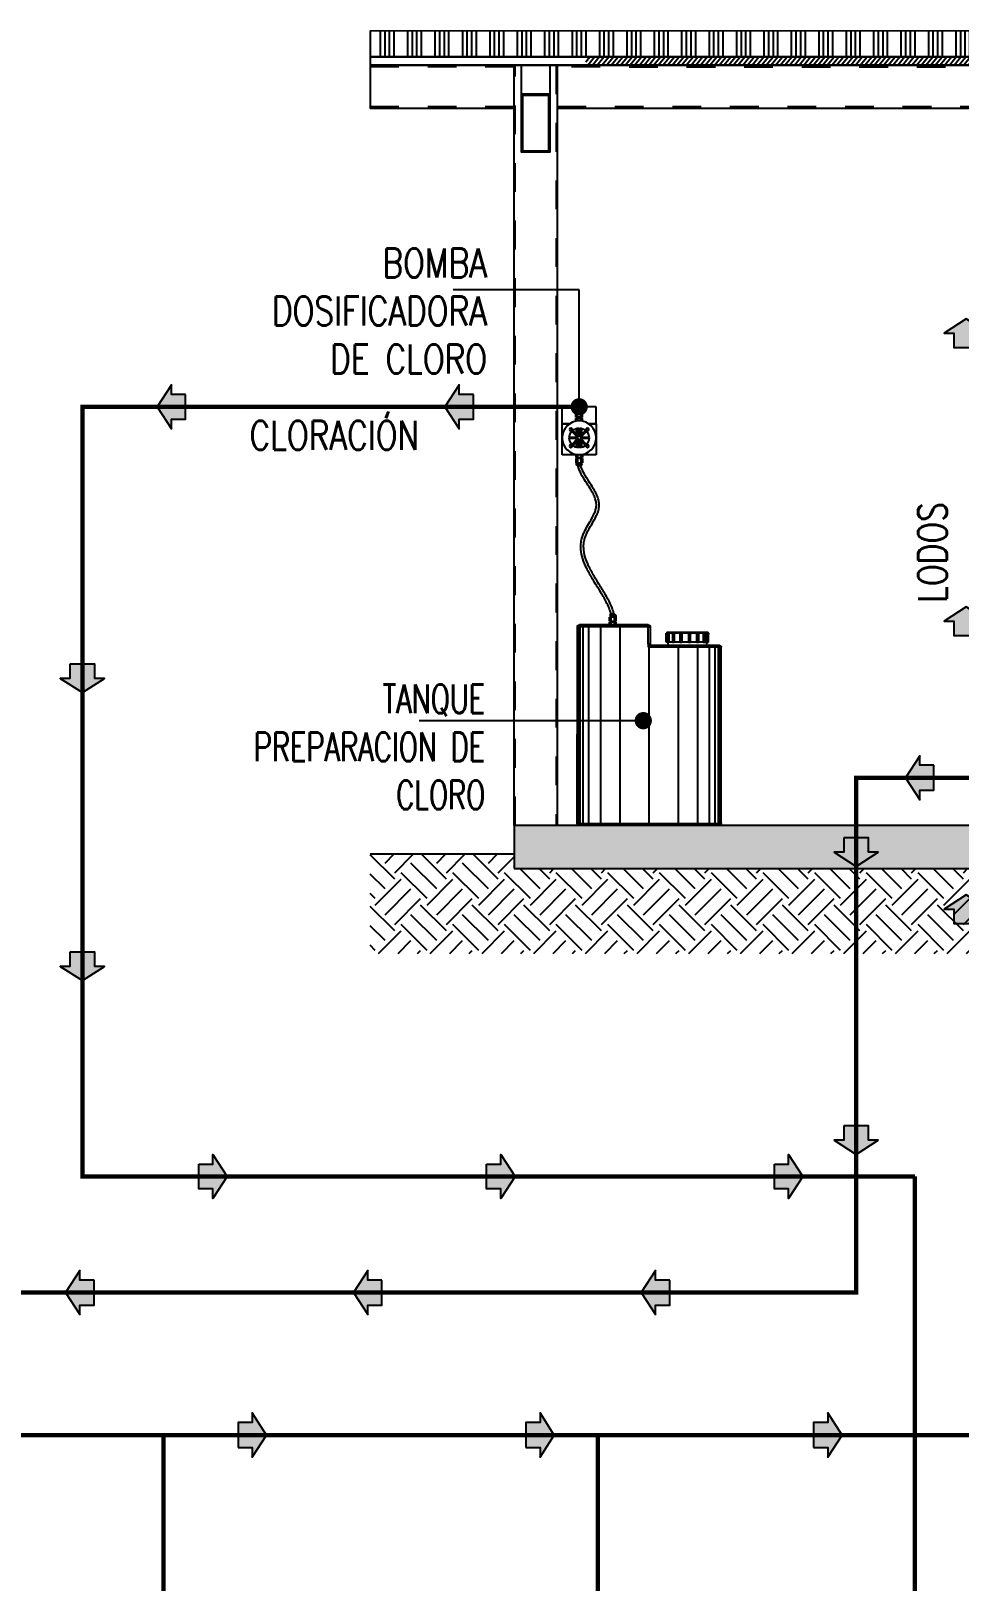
# Model space of a CAD drawing. Header units: millimetres. Extents: x 6561.5 to 6624.8, y 613.4 to 641.4.
# Drawn here: x 6614.07 to 6617.29, y 622.46 to 627.85 of the extents above; entities that cross this region are included whole.
import ezdxf

# ---------------------------------------------------------------- set-up
doc = ezdxf.new("R2010")
doc.units = ezdxf.units.MM
doc.linetypes.add('HIDDEN', pattern=[0.375, 0.25, -0.125])
for name, color, linetype in [('01-Dimensiones', 6, 'Continuous'), ('01-HATCH', 8, 'Continuous'), ('01-VIGAS', 3, 'Continuous'), ('02-Columnas', 1, 'Continuous'), ('HATCH', 7, 'Continuous'), ('HATCH AMBIENTE', 70, 'Continuous'), ('INSTALACION HIDROSANITARIA', 2, 'Continuous')]:
    doc.layers.add(name, color=color, linetype=linetype)
doc.layers.add('01-Textos', color=4, linetype='Continuous', lineweight=25)
doc.styles.add('Tex40', font='romans.shx', dxfattribs={"width": 0.8, "height": 0.08})
doc.styles.add('tex50', font='romans.shx', dxfattribs={"width": 0.8, "height": 0.1})
doc.dimstyles.new('1_40', dxfattribs={"dimtxt": 0.08, "dimasz": 0.06, "dimexe": 0.06, "dimexo": 0, "dimgap": 0.025, "dimtad": 1, "dimzin": 1, "dimdsep": 46, "dimtxsty": 'Tex40', "dimblk": 'ARCHTICK', "dimcen": 0, "dimdle": 0.04, "dimclrd": 6, "dimclre": 6, "dimclrt": 4, "dimadec": 0, "dimazin": 0, "dimtfac": 1, "dimtix": 1, "dimtmove": 1, "dimatfit": 3, "dimfxl": 1, "dimtfill": 1, "dimtolj": 1, "dimtzin": 0, "dimlwd": -1, "dimlwe": -1, "dimarcsym": 0})

# ---------------------------------------------------------------- blocks, each defined once
blk = doc.blocks.new('A$C8fb1dbbb')
at = {"ltscale": 0.2, "extrusion": (0, 1, 0)}
for p, q in [((0.4348, 1.4535), (0.5524, 1.4535)), ((0.4348, 1.3947), (0.4348, 1.4535)), ((0.4348, 1.4535), (0.5524, 1.4535)), ((0.5524, 1.3947), (0.5524, 1.4535)), ((0.4823, 1.4172), (0.4823, 1.4319)), ((0.4851, 1.4319), (0.4823, 1.4319)), ((0.4823, 1.4172), (0.4879, 1.4172)), ((0.4823, 1.4045), (0.4823, 1.4143)), ((0.4879, 1.4143), (0.4823, 1.4143)), ((0.4823, 1.4045), (0.4879, 1.4045)), ((0.4838, 1.4368), (0.5034, 1.4368)), ((0.4838, 1.4319), (0.4838, 1.4368)), ((0.4879, 1.4319), (0.4851, 1.4319)), ((0.4877, 1.4143), (0.4877, 1.4172)), ((0.4879, 1.4172), (0.4879, 1.4319)), ((0.4936, 1.4319), (0.4879, 1.4319)), ((0.4879, 1.4172), (0.4992, 1.4172)), ((0.4879, 1.4045), (0.4879, 1.4143)), ((0.4992, 1.4143), (0.4879, 1.4143)), ((0.4879, 1.4045), (0.4992, 1.4045)), ((0.4985, 1.4417), (0.4887, 1.4417)), ((0.4992, 1.4319), (0.4936, 1.4319)), ((0.4992, 1.4172), (0.4992, 1.4319)), ((0.5021, 1.4319), (0.4992, 1.4319)), ((0.4992, 1.4172), (0.5049, 1.4172)), ((0.4992, 1.4045), (0.4992, 1.4143)), ((0.5049, 1.4143), (0.4992, 1.4143)), ((0.4992, 1.4045), (0.5049, 1.4045)), ((0.4995, 1.4143), (0.4995, 1.4172)), ((0.5049, 1.4319), (0.5021, 1.4319)), ((0.5034, 1.4319), (0.5034, 1.4368)), ((0.5049, 1.4172), (0.5049, 1.4319)), ((0.5049, 1.4045), (0.5049, 1.4143)), ((0.4611, 1.3947), (0.4348, 1.3947)), ((0.4348, 1.3947), (0.4348, 1.2868)), ((0.4348, 1.3947), (0.4611, 1.3947)), ((0.4593, 1.3471), (0.49, 1.3471)), ((0.4877, 1.3481), (0.4594, 1.3481)), ((0.4677, 1.3681), (0.4877, 1.3481)), ((0.49, 1.3471), (0.4683, 1.3688)), ((0.4704, 1.3709), (0.4921, 1.3492)), ((0.4911, 1.3516), (0.4711, 1.3716)), ((0.4838, 1.3589), (0.4838, 1.3785)), ((0.4843, 1.3584), (0.4915, 1.3584)), ((0.4857, 1.357), (0.4857, 1.3584)), ((0.4857, 1.3481), (0.4857, 1.35)), ((0.49, 1.3471), (0.4877, 1.3481)), ((0.4911, 1.3584), (0.4911, 1.3516)), ((0.4911, 1.3516), (0.4921, 1.3492)), ((0.4915, 1.3799), (0.4915, 1.3584)), ((0.4921, 1.3492), (0.4921, 1.3799)), ((0.4951, 1.3799), (0.4951, 1.3492)), ((0.4951, 1.3492), (0.5168, 1.3709)), ((0.496, 1.3516), (0.4951, 1.3492)), ((0.4957, 1.3584), (0.4957, 1.3799)), ((0.4957, 1.3584), (0.5029, 1.3584)), ((0.5161, 1.3716), (0.496, 1.3516)), ((0.496, 1.3516), (0.496, 1.3584)), ((0.5189, 1.3688), (0.4971, 1.3471)), ((0.4971, 1.3471), (0.4995, 1.3481)), ((0.4971, 1.3471), (0.5279, 1.3471)), ((0.4995, 1.3481), (0.5195, 1.3681)), ((0.5278, 1.3481), (0.4995, 1.3481)), ((0.5014, 1.357), (0.5014, 1.3584)), ((0.5014, 1.3481), (0.5014, 1.35)), ((0.5034, 1.3589), (0.5034, 1.3785)), ((0.5524, 1.3947), (0.5261, 1.3947)), ((0.5261, 1.3947), (0.5524, 1.3947)), ((0.5524, 1.2868), (0.5524, 1.3947)), ((0.49, 1.3442), (0.4593, 1.3442)), ((0.4594, 1.3432), (0.4877, 1.3432)), ((0.4877, 1.3432), (0.4677, 1.3232)), ((0.4683, 1.3224), (0.49, 1.3442)), ((0.4921, 1.3421), (0.4704, 1.3204)), ((0.4711, 1.3197), (0.4911, 1.3397)), ((0.4838, 1.3128), (0.4838, 1.3324)), ((0.4843, 1.3329), (0.4915, 1.3329)), ((0.4857, 1.3413), (0.4857, 1.3432)), ((0.4857, 1.3329), (0.4857, 1.3343)), ((0.49, 1.3442), (0.4877, 1.3432)), ((0.4911, 1.3397), (0.4921, 1.3421)), ((0.4911, 1.3397), (0.4911, 1.3329)), ((0.4915, 1.3329), (0.4915, 1.3114)), ((0.4921, 1.3114), (0.4921, 1.3421)), ((0.4951, 1.3421), (0.4951, 1.3114)), ((0.496, 1.3397), (0.4951, 1.3421)), ((0.5168, 1.3204), (0.4951, 1.3421)), ((0.4957, 1.3114), (0.4957, 1.3329)), ((0.4957, 1.3329), (0.5029, 1.3329)), ((0.496, 1.3329), (0.496, 1.3397)), ((0.496, 1.3397), (0.5161, 1.3197)), ((0.5279, 1.3442), (0.4971, 1.3442)), ((0.4971, 1.3442), (0.5189, 1.3224)), ((0.4971, 1.3442), (0.4995, 1.3432)), ((0.4995, 1.3432), (0.5278, 1.3432)), ((0.5195, 1.3232), (0.4995, 1.3432)), ((0.5014, 1.3413), (0.5014, 1.3432)), ((0.5014, 1.3329), (0.5014, 1.3343)), ((0.5034, 1.3128), (0.5034, 1.3324)), ((0.4348, 1.2868), (0.4823, 1.2868)), ((0.4823, 1.2868), (0.4823, 1.277)), ((0.4823, 1.2868), (0.4879, 1.2868)), ((0.4879, 1.277), (0.4823, 1.277)), ((0.4823, 1.2741), (0.4823, 1.2594)), ((0.4823, 1.2741), (0.4879, 1.2741)), ((0.4851, 1.2594), (0.4823, 1.2594)), ((0.4838, 1.2545), (0.4838, 1.2594)), ((0.4838, 1.2545), (0.5034, 1.2545)), ((0.4879, 1.2594), (0.4851, 1.2594)), ((0.4877, 1.2741), (0.4877, 1.277)), ((0.4879, 1.2868), (0.4879, 1.277)), ((0.4879, 1.2868), (0.4992, 1.2868)), ((0.4992, 1.277), (0.4879, 1.277)), ((0.4879, 1.2741), (0.4879, 1.2594)), ((0.4879, 1.2741), (0.4992, 1.2741)), ((0.4936, 1.2594), (0.4879, 1.2594)), ((0.4985, 1.2496), (0.4887, 1.2496)), ((0.4992, 1.2594), (0.4936, 1.2594)), ((0.4992, 1.2868), (0.4992, 1.277)), ((0.4992, 1.2868), (0.5049, 1.2868)), ((0.5049, 1.277), (0.4992, 1.277)), ((0.4992, 1.2741), (0.4992, 1.2594)), ((0.4992, 1.2741), (0.5049, 1.2741)), ((0.5021, 1.2594), (0.4992, 1.2594)), ((0.4995, 1.2741), (0.4995, 1.277)), ((0.5049, 1.2594), (0.5021, 1.2594)), ((0.5034, 1.2545), (0.5034, 1.2594)), ((0.5049, 1.2868), (0.5049, 1.277)), ((0.5049, 1.2868), (0.5524, 1.2868)), ((0.5049, 1.2741), (0.5049, 1.2594))]:
    blk.add_line(p, q, dxfattribs=at)
at = {"ltscale": 0.2}
for centre, radius in [((0.4936, 1.3456), 0.0588), ((0.4645, 1.3748), 0.0049), ((0.5227, 1.3748), 0.0049), ((0.4645, 1.3165), 0.0049), ((0.5227, 1.3165), 0.0049)]:
    blk.add_circle(centre, radius, dxfattribs=at)
for centre, radius, start, end in [((0.4887, 1.4368), 0.0049, 90, 180), ((0.4985, 1.4368), 0.0049, 0, 90), ((0.4936, 1.3456), 0.0343, 137.4563, 177.5437), ((0.4936, 1.3456), 0.0343, 92.4563, 132.5437), ((0.4936, 1.3456), 0.0343, 47.4563, 87.5437), ((0.4936, 1.3456), 0.0343, 2.4563, 42.5437), ((0.4936, 1.3456), 0.0343, 182.4563, 222.5437), ((0.4936, 1.3456), 0.0343, 227.4563, 267.5437), ((0.4936, 1.3456), 0.0343, 272.4563, 312.5437), ((0.4936, 1.3456), 0.0343, 317.4563, 357.5437), ((0.4887, 1.2545), 0.0049, 180, 270), ((0.4985, 1.2545), 0.0049, 270, 0)]:
    blk.add_arc(centre, radius, start, end, dxfattribs=at)
blk.add_wipeout([(0, 0.007), (0.0004, 0.0048), (0.0004, 0.0048), (0.0021, 0.0021), (0.0048, 0.0004), (0.007, 0), (0.493, 0), (0.4979, 0.0021), (0.4979, 0.0021), (0.4997, 0.0049), (0.4997, 0.007), (0.4999, 0.689), (0.4996, 0.6909), (0.4991, 0.6922), (0.4978, 0.694), (0.4964, 0.6951), (0.4939, 0.696), (0.4929, 0.696), (0.3879, 0.6961), (0.3879, 0.7235), (0.3653, 0.7235), (0.3653, 0.6961), (0.2534, 0.6961), (0.2515, 0.6958), (0.2502, 0.6953), (0.2489, 0.6944), (0.2485, 0.694), (0.2477, 0.6931), (0.2471, 0.6921), (0.2466, 0.6909), (0.2464, 0.6898), (0.2464, 0.689), (0.2464, 0.6257), (0.1844, 0.6257), (0.1844, 0.6362), (0.1915, 0.6362), (0.1915, 0.6679), (0.188, 0.6679), (0.1878, 0.6691), (0.1873, 0.67), (0.1869, 0.6704), (0.1857, 0.6712), (0.1844, 0.6714), (0.0506, 0.6714), (0.0494, 0.6712), (0.0489, 0.671), (0.0481, 0.6704), (0.0477, 0.6698), (0.0474, 0.6692), (0.0471, 0.6679), (0.0452, 0.6679), (0.0449, 0.6676), (0.0446, 0.6667), (0.0445, 0.6656), (0.0445, 0.6644), (0.0445, 0.6362), (0.0506, 0.6362), (0.0506, 0.6257), (0.0071, 0.6257), (0.0062, 0.6256), (0.0049, 0.6253), (0.0036, 0.6248), (0.0027, 0.6242), (0.0021, 0.6236), (0.0013, 0.6227), (0.0007, 0.6215), (0.0003, 0.6204), (0.0001, 0.6197), (0, 0.6187), (0, 0.6186)])
at = {"ltscale": 0.2, "extrusion": (0, 1, 0)}
for p, q in [((0.3653, 0.7088), (0.3653, 0.7235)), ((0.3653, 0.7235), (0.3681, 0.7235)), ((0.3709, 0.7088), (0.3653, 0.7088)), ((0.3653, 0.7059), (0.3709, 0.7059)), ((0.3653, 0.6961), (0.3653, 0.7059)), ((0.3864, 0.7284), (0.3668, 0.7284)), ((0.3668, 0.7284), (0.3668, 0.7235)), ((0.3681, 0.7235), (0.3709, 0.7235)), ((0.3707, 0.7088), (0.3707, 0.7059)), ((0.3709, 0.7088), (0.3709, 0.7235)), ((0.3709, 0.7235), (0.3766, 0.7235)), ((0.3823, 0.7088), (0.3709, 0.7088)), ((0.3709, 0.7059), (0.3823, 0.7059)), ((0.3709, 0.6961), (0.3709, 0.7059)), ((0.3717, 0.7333), (0.3815, 0.7333)), ((0.3766, 0.7235), (0.3823, 0.7235)), ((0.3823, 0.7088), (0.3823, 0.7235)), ((0.3823, 0.7235), (0.3851, 0.7235)), ((0.3879, 0.7088), (0.3823, 0.7088)), ((0.3823, 0.7059), (0.3879, 0.7059)), ((0.3823, 0.6961), (0.3823, 0.7059)), ((0.3825, 0.7088), (0.3825, 0.7059)), ((0.3851, 0.7235), (0.3879, 0.7235)), ((0.3864, 0.7284), (0.3864, 0.7235)), ((0.3879, 0.7088), (0.3879, 0.7235)), ((0.3879, 0.6961), (0.3879, 0.7059)), ((0.0445, 0.6362), (0.0445, 0.6644)), ((0.0487, 0.6679), (0.0452, 0.6679)), ((0.0459, 0.6644), (0.0459, 0.6362)), ((0.0495, 0.6644), (0.0459, 0.6644)), ((0.0487, 0.6679), (0.0577, 0.6679)), ((0.0495, 0.6644), (0.0495, 0.6362)), ((0.1844, 0.6714), (0.0506, 0.6714)), ((0.0556, 0.6362), (0.0556, 0.6644)), ((0.0606, 0.6679), (0.0577, 0.6679)), ((0.0598, 0.6644), (0.0598, 0.6362)), ((0.0627, 0.6644), (0.0598, 0.6644)), ((0.0606, 0.6679), (0.0806, 0.6679)), ((0.0627, 0.6644), (0.0627, 0.6362)), ((0.0775, 0.6362), (0.0775, 0.6644)), ((0.0823, 0.6679), (0.0806, 0.6679)), ((0.0823, 0.6679), (0.1098, 0.6679)), ((0.0836, 0.6644), (0.0836, 0.6362)), ((0.0854, 0.6644), (0.0836, 0.6644)), ((0.0854, 0.6644), (0.0854, 0.6362)), ((0.1063, 0.6362), (0.1063, 0.6644)), ((0.1102, 0.6679), (0.1098, 0.6679)), ((0.1102, 0.6679), (0.1393, 0.6679)), ((0.1133, 0.6644), (0.1133, 0.6362)), ((0.1137, 0.6644), (0.1133, 0.6644)), ((0.1137, 0.6644), (0.1137, 0.6362)), ((0.1359, 0.6644), (0.137, 0.6644)), ((0.1359, 0.6362), (0.1359, 0.6644)), ((0.137, 0.6362), (0.137, 0.6644)), ((0.1393, 0.6679), (0.1404, 0.6679)), ((0.1404, 0.6679), (0.1647, 0.6679)), ((0.1437, 0.6644), (0.1437, 0.6362)), ((0.162, 0.6644), (0.1644, 0.6644)), ((0.162, 0.6362), (0.162, 0.6644)), ((0.1644, 0.6362), (0.1644, 0.6644)), ((0.1647, 0.6679), (0.167, 0.6679)), ((0.167, 0.6679), (0.1819, 0.6679)), ((0.1696, 0.6644), (0.1696, 0.6362)), ((0.1804, 0.6644), (0.1837, 0.6644)), ((0.1804, 0.6362), (0.1804, 0.6644)), ((0.1819, 0.6679), (0.1851, 0.6679)), ((0.1837, 0.6362), (0.1837, 0.6644)), ((0.1851, 0.6679), (0.188, 0.6679)), ((0.1865, 0.6644), (0.1865, 0.6362)), ((0.1879, 0.6644), (0.1915, 0.6644)), ((0.1879, 0.6644), (0.1879, 0.6362)), ((0.188, 0.6679), (0.1915, 0.6679)), ((0.1915, 0.6644), (0.1915, 0.6679)), ((0.1915, 0.6362), (0.1915, 0.6644)), ((0.2464, 0.689), (0.4929, 0.689)), ((0.2534, 0.689), (0.2464, 0.689)), ((0.2464, 0.689), (0.2464, 0.6292)), ((0.2534, 0.6961), (0.4929, 0.6961)), ((0.2534, 0.689), (0.2534, 0.6961)), ((0.2534, 0.6292), (0.2534, 0.689)), ((0.4929, 0.6961), (0.4929, 0.689)), ((0.4999, 0.689), (0.4929, 0.689)), ((0.4999, 0.6292), (0.4999, 0.689)), ((0, 0.007), (0, 0.6192)), ((0, 0.6186), (0.2535, 0.6186)), ((0.2535, 0.6257), (0.0071, 0.6257)), ((0.0459, 0.6362), (0.0445, 0.6362)), ((0.0495, 0.6362), (0.0459, 0.6362)), ((0.0495, 0.6362), (0.0556, 0.6362)), ((0.0506, 0.6257), (0.0506, 0.6362)), ((0.0598, 0.6362), (0.0556, 0.6362)), ((0.0627, 0.6362), (0.0598, 0.6362)), ((0.0627, 0.6362), (0.0775, 0.6362)), ((0.0836, 0.6362), (0.0775, 0.6362)), ((0.0854, 0.6362), (0.0836, 0.6362)), ((0.0854, 0.6362), (0.1063, 0.6362)), ((0.1133, 0.6362), (0.1063, 0.6362)), ((0.1137, 0.6362), (0.1133, 0.6362)), ((0.1137, 0.6362), (0.1359, 0.6362)), ((0.1359, 0.6362), (0.137, 0.6362)), ((0.1437, 0.6362), (0.137, 0.6362)), ((0.1437, 0.6362), (0.162, 0.6362)), ((0.162, 0.6362), (0.1644, 0.6362)), ((0.1696, 0.6362), (0.1644, 0.6362)), ((0.1696, 0.6362), (0.1804, 0.6362)), ((0.1804, 0.6362), (0.1837, 0.6362)), ((0.1865, 0.6362), (0.1837, 0.6362)), ((0.1844, 0.6257), (0.1844, 0.6362)), ((0.1865, 0.6362), (0.1879, 0.6362)), ((0.1879, 0.6362), (0.1915, 0.6362)), ((0.2464, 0.6292), (0.2534, 0.6292)), ((0.5, 0.007), (0.4999, 0.6292)), ((0.5, 0.007), (0, 0.007)), ((0.007, 0), (0.493, 0))]:
    blk.add_line(p, q, dxfattribs=at)
at = {"color": 8, "ltscale": 0.2, "extrusion": (0, 1, 0)}
for p, q in [((0.3511, 0.007), (0.3511, 0.689)), ((0.4188, 0.007), (0.4188, 0.689)), ((0.4596, 0.007), (0.4596, 0.689)), ((0.4793, 0.007), (0.4793, 0.689)), ((0.4901, 0.007), (0.4901, 0.689)), ((0.4969, 0.007), (0.4969, 0.689)), ((0.003, 0.007), (0.003, 0.6186)), ((0.0099, 0.007), (0.0099, 0.6186)), ((0.0207, 0.007), (0.0207, 0.6186)), ((0.0404, 0.007), (0.0404, 0.6186)), ((0.0812, 0.007), (0.0812, 0.6186)), ((0.1489, 0.007), (0.1489, 0.6186)), ((0.25, 0.0071), (0.25, 0.6186))]:
    blk.add_line(p, q, dxfattribs=at)
at = {"ltscale": 0.2}
for centre, radius, start, end in [((0.3717, 0.7284), 0.0049, 90, 180), ((0.3815, 0.7284), 0.0049, 0, 90), ((0.0506, 0.6679), 0.00352, 90, 180), ((0.1844, 0.6679), 0.00352, 0, 90), ((0.2534, 0.689), 0.00704, 90, 180), ((0.4929, 0.689), 0.00704, 0, 90), ((0.007, 0.007), 0.00704, 180, 270), ((0.493, 0.007), 0.00704, 270, 0)]:
    blk.add_arc(centre, radius, start, end, dxfattribs=at)
for centre, major_axis, ratio, start_param, end_param in [((0.0452, 0.6644), (0, 0.00352), 0.207912, 4.712389, 7.853982), ((0.0577, 0.6644), (0, 0.00352), 0.587785, 4.712389, 7.853982), ((0.0806, 0.6644), (0, 0.00352), 0.866025, 4.712389, 7.853982), ((0.1098, 0.6644), (0, 0.00352), 0.994522, 4.712389, 7.853982), ((0.1404, 0.6644), (0, 0.00352), 0.951057, 4.712389, 7.853982), ((0.167, 0.6644), (0, 0.00352), 0.743145, 4.712389, 7.853982), ((0.1851, 0.6644), (0, 0.00352), 0.406737, 4.712389, 7.853982), ((0.0071, 0.6186), (0, 0.00704), 0.999895, 0, 1.570796)]:
    blk.add_ellipse(centre, major_axis=major_axis, ratio=ratio, start_param=start_param, end_param=end_param, dxfattribs=at)
at = {"ltscale": 0.2, "extrusion": (0, 0, -1)}
blk.add_ellipse((0.2465, 0.6186), major_axis=(0, 0.00704), ratio=0.999895, start_param=0, end_param=1.570796, dxfattribs=at)
at = {"ltscale": 0.2}
for points, knots in [([(0.3713, 0.7301), (0.3715, 0.7311), (0.3718, 0.732), (0.372, 0.733), (0.372, 0.733), (0.372, 0.733), (0.372, 0.733), (0.3721, 0.7333), (0.3722, 0.7337), (0.3728, 0.7359), (0.3733, 0.7377), (0.375, 0.7432), (0.3762, 0.7467), (0.38, 0.7573), (0.3829, 0.7642), (0.3924, 0.7842), (0.3997, 0.797), (0.4152, 0.8223), (0.4234, 0.8349), (0.4345, 0.8527), (0.4375, 0.8577), (0.4434, 0.8677), (0.4462, 0.8726), (0.4517, 0.8826), (0.4544, 0.8877), (0.462, 0.903), (0.4665, 0.9135), (0.4735, 0.9344), (0.4761, 0.945), (0.4783, 0.9632), (0.4784, 0.971), (0.4774, 0.982), (0.4769, 0.9852), (0.4759, 0.9903), (0.4754, 0.9922), (0.4744, 0.9961), (0.4738, 0.998), (0.4718, 1.0037), (0.4703, 1.0076), (0.4653, 1.0187), (0.4614, 1.026), (0.453, 1.0406), (0.4486, 1.0478), (0.4403, 1.0624), (0.4363, 1.0697), (0.4305, 1.0824), (0.4284, 1.0878), (0.4259, 1.0966), (0.4252, 1.0999), (0.4245, 1.105), (0.4243, 1.1068), (0.424, 1.1109), (0.424, 1.1131), (0.4242, 1.1176), (0.4244, 1.1198), (0.4255, 1.1275), (0.4269, 1.133), (0.4307, 1.1438), (0.4331, 1.1491), (0.4384, 1.1598), (0.4414, 1.1651), (0.4494, 1.1785), (0.4547, 1.1866), (0.4651, 1.2028), (0.4703, 1.211), (0.4794, 1.2274), (0.4834, 1.2356), (0.4871, 1.2459), (0.4878, 1.248), (0.4887, 1.2511), (0.489, 1.2522), (0.4893, 1.2532), (0.4893, 1.2533), (0.4893, 1.2533)], [34.856127, 34.856127, 34.856127, 34.856127, 37.819955, 37.819955, 37.819955, 37.81996, 37.81996, 37.81996, 38.964751, 38.964751, 44.683302, 44.683302, 56.120406, 56.120406, 78.994612, 78.994612, 124.17126, 124.17126, 169.347909, 169.347909, 186.719164, 186.719164, 203.410399, 203.410399, 220.101635, 220.101635, 253.484107, 253.484107, 286.866579, 286.866579, 312.116989, 312.116989, 322.695366, 322.695366, 329.113785, 329.113785, 335.532204, 335.532204, 348.369042, 348.369042, 372.727133, 372.727133, 397.085224, 397.085224, 421.443315, 421.443315, 439.306916, 439.306916, 449.935858, 449.935858, 455.785899, 455.785899, 462.906956, 462.906956, 470.028014, 470.028014, 487.853217, 487.853217, 505.678421, 505.678421, 523.503624, 523.503624, 550.929723, 550.929723, 578.355821, 578.355821, 605.781919, 605.781919, 612.657582, 612.657582, 616.17479, 616.17479, 616.184674, 616.184674, 616.184674, 616.184674]), ([(0.3823, 0.7335), (0.3824, 0.7336), (0.3824, 0.7337), (0.3829, 0.7356), (0.3835, 0.7374), (0.3852, 0.7429), (0.3865, 0.7465), (0.3905, 0.7571), (0.3936, 0.7641), (0.4034, 0.7839), (0.4108, 0.7965), (0.4266, 0.822), (0.4349, 0.8348), (0.4461, 0.853), (0.4491, 0.858), (0.4549, 0.8679), (0.4576, 0.8729), (0.463, 0.883), (0.4656, 0.8881), (0.473, 0.9038), (0.4774, 0.9144), (0.4841, 0.936), (0.4865, 0.947), (0.4882, 0.9664), (0.4881, 0.9748), (0.4866, 0.9863), (0.4861, 0.9895), (0.4848, 0.9949), (0.4842, 0.9972), (0.4828, 1.0018), (0.4821, 1.0041), (0.4796, 1.0109), (0.4776, 1.0153), (0.4718, 1.0274), (0.4676, 1.035), (0.4589, 1.0499), (0.4545, 1.0572), (0.4464, 1.0716), (0.4428, 1.0786), (0.438, 1.0902), (0.4365, 1.0948), (0.4349, 1.1015), (0.4345, 1.1036), (0.4341, 1.1072), (0.434, 1.1086), (0.4338, 1.1115), (0.4338, 1.1129), (0.434, 1.1172), (0.4343, 1.1201), (0.4357, 1.128), (0.4372, 1.133), (0.4411, 1.1432), (0.4436, 1.1484), (0.4491, 1.1588), (0.4522, 1.1641), (0.4604, 1.1775), (0.4658, 1.1857), (0.4764, 1.2023), (0.4816, 1.2108), (0.4907, 1.2281), (0.4947, 1.237), (0.4979, 1.2475), (0.4983, 1.2488), (0.4987, 1.2504), (0.4988, 1.2508), (0.4989, 1.2511)], [41.137289, 41.137289, 41.137289, 41.137289, 41.421681, 41.421681, 47.501259, 47.501259, 59.660417, 59.660417, 83.978733, 83.978733, 129.856259, 129.856259, 175.733785, 175.733785, 192.577758, 192.577758, 208.915847, 208.915847, 225.253936, 225.253936, 257.930114, 257.930114, 290.606292, 290.606292, 315.497799, 315.497799, 325.007395, 325.007395, 331.969253, 331.969253, 338.931111, 338.931111, 352.854827, 352.854827, 377.46992, 377.46992, 402.085014, 402.085014, 426.700107, 426.700107, 443.39711, 443.39711, 451.400582, 451.400582, 456.799183, 456.799183, 462.197785, 462.197785, 472.994988, 472.994988, 491.438637, 491.438637, 509.882287, 509.882287, 528.325936, 528.325936, 556.051338, 556.051338, 583.776741, 583.776741, 611.502143, 611.502143, 615.494135, 615.494135, 616.492178, 616.492178, 616.492178, 616.492178]), ([(0.0487, 0.6679), (0.0487, 0.6679), (0.0487, 0.6679), (0.0488, 0.6678), (0.0489, 0.6677), (0.049, 0.6676), (0.049, 0.6674), (0.0491, 0.6672), (0.0492, 0.667), (0.0493, 0.6667), (0.0493, 0.6665), (0.0494, 0.6662), (0.0494, 0.666), (0.0494, 0.6655), (0.0494, 0.6653), (0.0495, 0.6648), (0.0495, 0.6646), (0.0495, 0.6644)], [-7.535081, -7.535081, -7.535081, -7.535081, -6.593196, -6.593196, -5.651311, -5.651311, -4.709426, -4.709426, -3.767541, -3.767541, -2.825656, -2.825656, -1.883771, -1.883771, -0.941885, -0.941885, 0, 0, 0, 0]), ([(0.0606, 0.6679), (0.0607, 0.6679), (0.0608, 0.6679), (0.0611, 0.6678), (0.0612, 0.6677), (0.0615, 0.6676), (0.0616, 0.6674), (0.0619, 0.6672), (0.062, 0.667), (0.0622, 0.6667), (0.0622, 0.6665), (0.0624, 0.6662), (0.0625, 0.666), (0.0626, 0.6655), (0.0626, 0.6653), (0.0627, 0.6648), (0.0627, 0.6646), (0.0627, 0.6644)], [-7.535081, -7.535081, -7.535081, -7.535081, -6.593196, -6.593196, -5.651311, -5.651311, -4.709426, -4.709426, -3.767541, -3.767541, -2.825656, -2.825656, -1.883771, -1.883771, -0.941885, -0.941885, 0, 0, 0, 0]), ([(0.0823, 0.6679), (0.0825, 0.6679), (0.0827, 0.6679), (0.0831, 0.6678), (0.0833, 0.6677), (0.0837, 0.6676), (0.0839, 0.6674), (0.0842, 0.6672), (0.0844, 0.667), (0.0846, 0.6667), (0.0848, 0.6665), (0.085, 0.6662), (0.0851, 0.666), (0.0853, 0.6655), (0.0853, 0.6653), (0.0854, 0.6648), (0.0854, 0.6646), (0.0854, 0.6644)], [-7.535081, -7.535081, -7.535081, -7.535081, -6.593196, -6.593196, -5.651311, -5.651311, -4.709426, -4.709426, -3.767541, -3.767541, -2.825656, -2.825656, -1.883771, -1.883771, -0.941885, -0.941885, 0, 0, 0, 0]), ([(0.1102, 0.6679), (0.1104, 0.6679), (0.1106, 0.6679), (0.1111, 0.6678), (0.1113, 0.6677), (0.1117, 0.6676), (0.1119, 0.6674), (0.1123, 0.6672), (0.1125, 0.667), (0.1128, 0.6667), (0.113, 0.6665), (0.1132, 0.6662), (0.1133, 0.666), (0.1135, 0.6655), (0.1136, 0.6653), (0.1137, 0.6648), (0.1137, 0.6646), (0.1137, 0.6644)], [-7.535081, -7.535081, -7.535081, -7.535081, -6.593196, -6.593196, -5.651311, -5.651311, -4.709426, -4.709426, -3.767541, -3.767541, -2.825656, -2.825656, -1.883771, -1.883771, -0.941885, -0.941885, 0, 0, 0, 0]), ([(0.1359, 0.6644), (0.1359, 0.6646), (0.1359, 0.6648), (0.136, 0.6653), (0.1361, 0.6655), (0.1363, 0.666), (0.1364, 0.6662), (0.1366, 0.6665), (0.1368, 0.6667), (0.1371, 0.667), (0.1372, 0.6672), (0.1376, 0.6674), (0.1378, 0.6676), (0.1382, 0.6677), (0.1384, 0.6678), (0.1389, 0.6679), (0.1391, 0.6679), (0.1393, 0.6679)], [-15.070163, -15.070163, -15.070163, -15.070163, -14.128278, -14.128278, -13.186392, -13.186392, -12.244507, -12.244507, -11.302622, -11.302622, -10.360737, -10.360737, -9.418852, -9.418852, -8.476967, -8.476967, -7.535081, -7.535081, -7.535081, -7.535081]), ([(0.162, 0.6644), (0.162, 0.6646), (0.162, 0.6648), (0.1621, 0.6653), (0.1621, 0.6655), (0.1623, 0.666), (0.1623, 0.6662), (0.1625, 0.6665), (0.1627, 0.6667), (0.1629, 0.667), (0.163, 0.6672), (0.1633, 0.6674), (0.1635, 0.6676), (0.1638, 0.6677), (0.164, 0.6678), (0.1643, 0.6679), (0.1645, 0.6679), (0.1647, 0.6679)], [-15.070163, -15.070163, -15.070163, -15.070163, -14.128278, -14.128278, -13.186392, -13.186392, -12.244507, -12.244507, -11.302622, -11.302622, -10.360737, -10.360737, -9.418852, -9.418852, -8.476967, -8.476967, -7.535081, -7.535081, -7.535081, -7.535081]), ([(0.1804, 0.6644), (0.1804, 0.6646), (0.1804, 0.6648), (0.1804, 0.6653), (0.1804, 0.6655), (0.1805, 0.666), (0.1806, 0.6662), (0.1807, 0.6665), (0.1807, 0.6667), (0.1809, 0.667), (0.181, 0.6672), (0.1811, 0.6674), (0.1812, 0.6676), (0.1814, 0.6677), (0.1815, 0.6678), (0.1817, 0.6679), (0.1818, 0.6679), (0.1819, 0.6679)], [-15.070163, -15.070163, -15.070163, -15.070163, -14.128278, -14.128278, -13.186392, -13.186392, -12.244507, -12.244507, -11.302622, -11.302622, -10.360737, -10.360737, -9.418852, -9.418852, -8.476967, -8.476967, -7.535081, -7.535081, -7.535081, -7.535081]), ([(0.188, 0.6679), (0.188, 0.6679), (0.188, 0.6679), (0.188, 0.6678), (0.1879, 0.6677), (0.1879, 0.6676), (0.1879, 0.6674), (0.1879, 0.6672), (0.1879, 0.667), (0.1879, 0.6667), (0.1879, 0.6665), (0.1879, 0.6662), (0.1879, 0.666), (0.1879, 0.6655), (0.1879, 0.6653), (0.1879, 0.6648), (0.1879, 0.6646), (0.1879, 0.6644)], [7.535081, 7.535081, 7.535081, 7.535081, 8.476967, 8.476967, 9.418852, 9.418852, 10.360737, 10.360737, 11.302622, 11.302622, 12.244507, 12.244507, 13.186392, 13.186392, 14.128278, 14.128278, 15.070163, 15.070163, 15.070163, 15.070163]), ([(0, 0.6192), (0, 0.619), (0, 0.6189), (0, 0.6187), (0, 0.6186), (0, 0.6186)], [18.379637, 18.379637, 18.379637, 18.379637, 20.511873, 20.511873, 23.442141, 23.442141, 23.442141, 23.442141]), ([(0.2464, 0.6292), (0.2464, 0.6291), (0.2464, 0.629), (0.2464, 0.6283), (0.2464, 0.6277), (0.2465, 0.6267), (0.2465, 0.6264), (0.2465, 0.6259), (0.2465, 0.6258), (0.2465, 0.6257), (0.2465, 0.6257), (0.2465, 0.6257)], [0, 0, 0, 0, 1.276706, 1.276706, 9.168452, 9.168452, 15.823445, 15.823445, 20.511873, 20.511873, 23.442141, 23.442141, 23.442141, 23.442141]), ([(0.2534, 0.6292), (0.2534, 0.6283), (0.2534, 0.6275), (0.2535, 0.6258), (0.2535, 0.625), (0.2535, 0.6235), (0.2535, 0.6228), (0.2535, 0.6215), (0.2535, 0.621), (0.2535, 0.62), (0.2535, 0.6196), (0.2535, 0.6192)], [0, 0, 0, 0, 3.675927, 3.675927, 7.351855, 7.351855, 11.027782, 11.027782, 14.703709, 14.703709, 18.379637, 18.379637, 18.379637, 18.379637]), ([(0.2535, 0.6192), (0.2535, 0.619), (0.2535, 0.6189), (0.2535, 0.6187), (0.2535, 0.6186), (0.2535, 0.6186)], [18.379637, 18.379637, 18.379637, 18.379637, 20.511873, 20.511873, 23.442141, 23.442141, 23.442141, 23.442141])]:
    blk.add_open_spline(points, degree=3, knots=knots, dxfattribs=at)
blk = doc.blocks.new('_ArchTick')
at = {"color": 0, "linetype": 'ByBlock', "const_width": 0.15}
blk.add_lwpolyline([(-0.5, -0.5), (0.5, 0.5)], dxfattribs=at)
blk = doc.blocks.new('DIRECCION DEL PROCESO')
at = {"layer": 'HATCH', "lineweight": 0}
blk.add_hatch(color=132, dxfattribs=at).paths.add_polyline_path([(0.163, 0.142), (0.163, 0.252), (0, 0), (0.163, -0.252), (0.163, -0.142), (0.326, -0.142), (0.326, 0.142)])
at = {"layer": 'INSTALACION HIDROSANITARIA', "color": 2}
blk.add_lwpolyline([(0.326, 0.142), (0.163, 0.142), (0.163, 0.252), (0, 0), (0.163, -0.252), (0.163, -0.142), (0.326, -0.142)], close=True, dxfattribs=at)
blk = doc.blocks.new('*U385')
at = {"layer": 'HATCH AMBIENTE', "color": 253, "xscale": -0.3035172526489677, "yscale": 0.3035172526489677, "zscale": 0.3035172526489677}
blk.add_blockref('DIRECCION DEL PROCESO', (0.0495, 0), dxfattribs=at)
blk = doc.blocks.new('*U386')
at = {"layer": '01-Dimensiones', "color": 0, "linetype": 'ByBlock', "lineweight": -2, "transparency": 16777216}
blk.add_blockref('*U385', (0, 0), dxfattribs=at)
blk = doc.blocks.new('*U338')
at = {"layer": '01-Dimensiones'}
blk.add_blockref('*U386', (0, 0), dxfattribs=at)
blk = doc.blocks.new('*U339')
at = {"color": 0, "linetype": 'ByBlock', "lineweight": -2, "transparency": 16777216}
for p in [(0, 0), (1, 0), (2, 0)]:
    blk.add_blockref('*U338', p, dxfattribs=at)
blk = doc.blocks.new('*U389')
at = {"layer": 'HATCH AMBIENTE', "color": 253, "xscale": -0.3035172526489677, "yscale": 0.3035172526489677, "zscale": 0.3035172526489677}
blk.add_blockref('DIRECCION DEL PROCESO', (0.0495, 0), dxfattribs=at)
blk = doc.blocks.new('*U390')
at = {"layer": '01-Dimensiones', "color": 0, "linetype": 'ByBlock', "lineweight": -2, "transparency": 16777216}
blk.add_blockref('*U389', (0, 0), dxfattribs=at)
blk = doc.blocks.new('*U342')
at = {"layer": '01-Dimensiones'}
blk.add_blockref('*U390', (0, 0), dxfattribs=at)
blk = doc.blocks.new('*U322')
at = {"color": 0, "linetype": 'ByBlock', "lineweight": -2, "transparency": 16777216}
blk.add_blockref('*U342', (0, 0), dxfattribs=at)
blk = doc.blocks.new('*U391')
at = {"layer": 'HATCH AMBIENTE', "color": 253, "xscale": -0.3035172526489677, "yscale": 0.3035172526489677, "zscale": 0.3035172526489677}
blk.add_blockref('DIRECCION DEL PROCESO', (0.0495, 0), dxfattribs=at)
blk = doc.blocks.new('*U430')
at = {"layer": '01-Dimensiones', "color": 0, "linetype": 'ByBlock', "lineweight": -2, "transparency": 16777216}
blk.add_blockref('*U391', (0, 0), dxfattribs=at)
blk = doc.blocks.new('*U323')
at = {"layer": '01-Dimensiones'}
blk.add_blockref('*U430', (0, 0), dxfattribs=at)
blk = doc.blocks.new('*U324')
at = {"color": 0, "linetype": 'ByBlock', "lineweight": -2, "transparency": 16777216}
for p in [(0, 0), (1, 0)]:
    blk.add_blockref('*U323', p, dxfattribs=at)
blk = doc.blocks.new('*U404')
at = {"layer": 'HATCH AMBIENTE', "color": 253, "xscale": -0.3035172526489677, "yscale": 0.3035172526489677, "zscale": 0.3035172526489677}
blk.add_blockref('DIRECCION DEL PROCESO', (0.0495, 0), dxfattribs=at)
blk = doc.blocks.new('*U405')
at = {"layer": '01-Dimensiones', "color": 0, "linetype": 'ByBlock', "lineweight": -2, "transparency": 16777216}
blk.add_blockref('*U404', (0, 0), dxfattribs=at)
blk = doc.blocks.new('*U370')
at = {"layer": '01-Dimensiones'}
blk.add_blockref('*U405', (0, 0), dxfattribs=at)
blk = doc.blocks.new('*U371')
at = {"color": 0, "linetype": 'ByBlock', "lineweight": -2, "transparency": 16777216}
for p in [(0, 0), (1, 0), (2, 0)]:
    blk.add_blockref('*U370', p, dxfattribs=at)
blk = doc.blocks.new('*U396')
at = {"layer": 'HATCH AMBIENTE', "color": 253, "xscale": -0.3035172526489677, "yscale": 0.3035172526489677, "zscale": 0.3035172526489677}
blk.add_blockref('DIRECCION DEL PROCESO', (0.0495, 0), dxfattribs=at)
blk = doc.blocks.new('*U397')
at = {"layer": '01-Dimensiones', "color": 0, "linetype": 'ByBlock', "lineweight": -2, "transparency": 16777216}
blk.add_blockref('*U396', (0, 0), dxfattribs=at)
blk = doc.blocks.new('*U328')
at = {"layer": '01-Dimensiones'}
blk.add_blockref('*U397', (0, 0), dxfattribs=at)
blk = doc.blocks.new('*U329')
at = {"color": 0, "linetype": 'ByBlock', "lineweight": -2, "transparency": 16777216}
for p in [(2, 0), (3, 0), (4, 0)]:
    blk.add_blockref('*U328', p, dxfattribs=at)
blk = doc.blocks.new('*U424')
at = {"layer": 'HATCH AMBIENTE', "color": 253, "xscale": -0.3035172526489677, "yscale": 0.3035172526489677, "zscale": 0.3035172526489677}
blk.add_blockref('DIRECCION DEL PROCESO', (0.0495, 0), dxfattribs=at)
blk = doc.blocks.new('*U425')
at = {"layer": '01-Dimensiones', "color": 0, "linetype": 'ByBlock', "lineweight": -2, "transparency": 16777216}
blk.add_blockref('*U424', (0, 0), dxfattribs=at)
blk = doc.blocks.new('*U330')
at = {"layer": '01-Dimensiones'}
blk.add_blockref('*U425', (0, 0), dxfattribs=at)
blk = doc.blocks.new('*U321')
at = {"color": 0, "linetype": 'ByBlock', "lineweight": -2, "transparency": 16777216}
for p in [(0, 0), (1, 0)]:
    blk.add_blockref('*U330', p, dxfattribs=at)
blk = doc.blocks.new('*U427')
at = {"layer": 'HATCH AMBIENTE', "color": 253, "xscale": -0.3035172526489677, "yscale": 0.3035172526489677, "zscale": 0.3035172526489677}
blk.add_blockref('DIRECCION DEL PROCESO', (0.0495, 0), dxfattribs=at)
blk = doc.blocks.new('*U426')
at = {"layer": '01-Dimensiones', "color": 0, "linetype": 'ByBlock', "lineweight": -2, "transparency": 16777216}
blk.add_blockref('*U427', (0, 0), dxfattribs=at)
blk = doc.blocks.new('*U317')
at = {"layer": '01-Dimensiones'}
blk.add_blockref('*U426', (0, 0), dxfattribs=at)
blk = doc.blocks.new('*U318')
at = {"color": 0, "linetype": 'ByBlock', "lineweight": -2, "transparency": 16777216}
for p in [(0, 0), (1, 0)]:
    blk.add_blockref('*U317', p, dxfattribs=at)
blk = doc.blocks.new('*U428')
at = {"layer": 'HATCH AMBIENTE', "color": 253, "xscale": -0.3035172526489677, "yscale": 0.3035172526489677, "zscale": 0.3035172526489677}
blk.add_blockref('DIRECCION DEL PROCESO', (0.0495, 0), dxfattribs=at)
blk = doc.blocks.new('*U429')
at = {"layer": '01-Dimensiones', "color": 0, "linetype": 'ByBlock', "lineweight": -2, "transparency": 16777216}
blk.add_blockref('*U428', (0, 0), dxfattribs=at)
blk = doc.blocks.new('*U319')
at = {"layer": '01-Dimensiones'}
blk.add_blockref('*U429', (0, 0), dxfattribs=at)
blk = doc.blocks.new('*U320')
at = {"color": 0, "linetype": 'ByBlock', "lineweight": -2, "transparency": 16777216}
for p in [(0, 0), (1, 0), (2, 0)]:
    blk.add_blockref('*U319', p, dxfattribs=at)

msp = doc.modelspace()

# ---------------------------------------------------------------- hatches: boundary and pattern name
at = {"layer": '01-HATCH'}
h = msp.add_hatch(dxfattribs=at)
h.set_pattern_fill('ANSI34', color=256, scale=0.005, angle=45)
h.set_pattern_definition([(90, (32.935135, 81.78325), (-0.09525, 0), []), (90, (32.95101, 81.79912), (-0.09525, 0), []), (90, (32.966885, 81.815), (-0.09525, 0), []), (90, (32.98276, 81.83087), (-0.09525, 0), [])])
h.paths.add_polyline_path([(6619.4954, 627.8451), (6619.4954, 627.7559), (6615.2461, 627.7559), (6615.2461, 627.845)])
h = msp.add_hatch(dxfattribs=at)
h.set_pattern_fill('ANSI31', color=256, scale=0.004, angle=6.0969)
h.set_pattern_definition([(51.096863903, (-28667.404635, -23293.457948), (-0.009883251451, 0.007975671806), [])])
h.paths.add_polyline_path([(6619.4954, 627.7559), (6619.4954, 627.726), (6615.9954, 627.726), (6615.9954, 627.7558)])
at = {"layer": '01-HATCH', "transparency": 33554559}
h = msp.add_hatch(color=256, dxfattribs=at)
h.dxf.hatch_style = 1
h.paths.add_polyline_path([(6615.7711, 627.6255), (6615.8711, 627.6255), (6615.8711, 627.4255), (6615.7711, 627.4255)])
h.paths.add_polyline_path([(6615.7751, 627.4295), (6615.8671, 627.4295), (6615.8671, 627.6215), (6615.7751, 627.6215)], flags=16)
at = {"layer": '01-HATCH'}
h = msp.add_hatch(dxfattribs=at)
h.set_pattern_fill('SAND', color=256, scale=0.2, pattern_type=2)
h.set_pattern_definition([(0, (-498687.22598, -9966840.78506), (0.118, 0.086), [0, -0.048, 0, -0.064, 0, -0.112]), (10, (-498687.14398, -9966840.69306), (0.0661774057778, 0.1660137071585), [0, -0.124, 0, -0.028, 0, -0.106]), (20, (-498687.21198, -9966840.71306), (0.0421480337246, 0.1941224954846), [0, -0.086, 0, -0.058, 0, -0.126]), (30, (-498687.13398, -9966840.73306), (0.0047461339179, 0.1597794549147), [0, -0.112, 0, -0.142, 0, -0.102]), (40, (-498687.16798, -9966840.75306), (0.05601672004355, 0.1697118943255), [0, -0.082, 0, -0.066, 0, -0.114]), (50, (-498687.08398, -9966840.77306), (-0.0308167637482, 0.1250692890844), [0, -0.024, 0, -0.158, 0, -0.094]), (60, (-498687.12198, -9966840.79306), (-0.0300474041071, 0.215956369451), [0, -0.03, 0, -0.094, 0, -0.108]), (70, (-498687.16998, -9966840.81306), (-0.05635394849964, 0.1141588038151), [0, -0.056, 0, -0.064, 0, -0.146]), (80, (-498687.15598, -9966840.83306), (-0.06837534653576, 0.1420310247309), [0, -0.072, 0, -0.086]), (90, (-498687.06998, -9966840.85306), (-0.134, 0.092), [0, -0.11, 0, -0.062, 0, -0.146]), (100, (-498687.23798, -9966840.83306), (-0.1211788179787, 0.0537744741795), [0, -0.056, 0, -0.116, 0, -0.132]), (110, (-498687.21798, -9966840.81306), (-0.1254489196383, 0.0990685043875), [0, -0.096, 0, -0.076, 0, -0.106]), (120, (-498687.19798, -9966840.79306), (-0.1783871500693, 0.0609756073374), [0, -0.132, 0, -0.042, 0, -0.152]), (130, (-498687.17798, -9966840.77306), (-0.1321306924118, -0.001216602966), [0, -0.076, 0, -0.028, 0, -0.156]), (140, (-498687.15798, -9966840.75306), (-0.2077676028146, -0.0266950036648), [0, -0.022, 0, -0.116, 0, -0.096]), (150, (-498687.13798, -9966840.73306), (-0.1607986928012, -0.0665115057223), [0, -0.056, 0, -0.066, 0, -0.128]), (160, (-498687.11798, -9966840.71306), (-0.1979019725283, -0.111008149563), [0, -0.118, 0, -0.048, 0, -0.082]), (170, (-498687.09798, -9966840.69306), (-0.0969581933443, -0.1006931414914), [0, -0.076, 0, -0.044, 0, -0.154])])
h.paths.add_polyline_path([(6615.7461, 624.9366), (6615.7461, 625.0866), (6618.9954, 625.0866), (6618.9954, 624.9366)])
h = msp.add_hatch(dxfattribs=at)
h.set_pattern_fill('EARTH', color=251, scale=0.02, angle=45)
h.set_pattern_definition([(45, (183.67177, 43.54023), (0, 0.1796051224), [0.127, -0.127]), (45, (183.6381, 43.5739), (0, 0.1796051224), [0.127, -0.127]), (45, (183.60442, 43.60758), (0, 0.1796051224), [0.127, -0.127]), (135, (183.60442, 43.63003), (-0.1796051224, 0), [0.127, -0.127]), (135, (183.6381, 43.66371), (-0.1796051224, 0), [0.127, -0.127]), (135, (183.67177, 43.69738), (-0.1796051224, 0), [0.127, -0.127])])
h.paths.add_polyline_path([(6615.2461, 624.6417), (6615.2461, 624.9866), (6615.7461, 624.9866), (6615.7461, 624.9366), (6618.9954, 624.9366), (6618.9954, 624.9866), (6619.6191, 624.9866), (6619.6191, 624.6417)])

# ---------------------------------------------------------------- linework, layer by layer
for points in [[(6619.4954, 627.7559), (6619.4954, 627.8451), (6615.2461, 627.845), (6615.2461, 627.7559), (6619.4954, 627.7559)], [(6619.4954, 627.726), (6619.4954, 627.7559), (6615.2461, 627.7558), (6615.2461, 627.726), (6619.4954, 627.726)]]:
    msp.add_lwpolyline(points)
msp.add_lwpolyline([(6615.7461, 624.9366), (6618.9954, 624.9366), (6618.9954, 625.0866), (6615.7461, 625.0866)], close=True)
at = {"elevation": 0}
msp.add_lwpolyline([(6615.7461, 624.9866), (6615.2461, 624.9866)], dxfattribs=at)
at = {"color": 30, "linetype": 'HIDDEN', "ltscale": 0.9, "const_width": 0.015}
msp.add_lwpolyline([(6616.9777, 620.3845), (6617.1388, 620.3845), (6617.1388, 623.8674)], dxfattribs=at)
at = {"color": 54, "linetype": 'HIDDEN', "ltscale": 0.9, "const_width": 0.015}
for points in [[(6614.5279, 618.7661), (6614.5279, 622.9697)], [(6616.1787, 620.1159), (6616.0373, 620.1159), (6616.0373, 622.9697)]]:
    msp.add_lwpolyline(points, dxfattribs=at)
at = {"layer": '01-VIGAS'}
for points in [[(6618.9954, 627.5767), (6619.4954, 627.5767), (6619.4954, 627.726), (6615.2461, 627.726), (6615.2461, 627.5767), (6615.7461, 627.5767)], [(6615.8961, 627.5767), (6618.8454, 627.5767)]]:
    msp.add_lwpolyline(points, dxfattribs=at)
for points in [[(6615.8711, 627.726), (6615.7711, 627.726), (6615.7711, 627.6255), (6615.8711, 627.6255)], [(6615.8711, 627.6255), (6615.7711, 627.6255), (6615.7711, 627.4255), (6615.8711, 627.4255)], [(6615.8671, 627.6215), (6615.7751, 627.6215), (6615.7751, 627.4295), (6615.8671, 627.4295)]]:
    msp.add_lwpolyline(points, close=True, dxfattribs=at)
at = {"layer": '02-Columnas', "color": 11, "linetype": 'HIDDEN', "ltscale": 0.2}
for points in [[(6615.7461, 627.7201), (6615.2461, 627.7201)], [(6615.7501, 625.0866), (6615.7501, 627.726)], [(6615.8921, 627.726), (6615.8921, 625.0866)], [(6618.8454, 627.7199), (6615.8961, 627.7201)], [(6615.2461, 627.5826), (6615.7461, 627.5826)], [(6615.8961, 627.5826), (6618.8454, 627.5828)]]:
    msp.add_lwpolyline(points, dxfattribs=at)
at = {"layer": '02-Columnas'}
msp.add_lwpolyline([(6615.7461, 627.726), (6615.8961, 627.726), (6615.8961, 625.0866), (6615.7461, 625.0866)], close=True, dxfattribs=at)

# ---------------------------------------------------------------- block references
at = {"xscale": -1}
for name, p, rotation in [('*U371', (6617.3171, 624.7958), 270), ('*U318', (6614.246, 625.5972), 90), ('*U324', (6616.9345, 624.9936), 90), ('*U329', (6612.8363, 622.9697), 180)]:
    msp.add_blockref(name, p, dxfattribs=dict(at, rotation=rotation))
for name, p in [('*U322', (6617.1554, 625.2521)), ('*U339', (6616.2374, 623.4642))]:
    msp.add_blockref(name, p, dxfattribs=at)
msp.add_blockref('*U320', (6614.6998, 623.8674))

# ---------------------------------------------------------------- texts
at = {"layer": '01-Textos', "color": 7, "ltscale": 0.25, "char_height": 0.1, "attachment_point": 3, "line_spacing_factor": 0.75, "style": 'tex50', "bg_fill": 3, "box_fill_scale": 1.2, "bg_fill_color": 256, "bg_fill_transparency": 0}
for s, insert, width in [('\\pxsm1;BOMBA DOSIFICADORA DE CLORO', (6615.6522, 627.0896, 0), 0.827667), ('\\pxsm1;{\\W0.7;TANQUE PREPARACION DE CLORO}', (6615.6458, 625.5758), 0.904333)]:
    msp.add_mtext(s, dxfattribs=dict(at, insert=insert, width=width))

# ---------------------------------------------------------------- next in the draw order: block references
at = {"xscale": -1}
msp.add_blockref('A$C8fb1dbbb', (6616.4658, 625.0866), dxfattribs=at)

# ---------------------------------------------------------------- next in the draw order: texts
at = {"layer": '01-Textos', "color": 7, "insert": (6617.2496, 626.0343, 0), "char_height": 0.1, "attachment_point": 8, "rotation": 90, "style": 'Tex40', "bg_fill": 3, "box_fill_scale": 1.2, "bg_fill_color": 256, "bg_fill_transparency": 0}
msp.add_mtext('\\pxqc;LODOS', dxfattribs=at)

# ---------------------------------------------------------------- next in the draw order: linework, layer by layer
at = {"color": 30, "linetype": 'HIDDEN', "ltscale": 0.9, "const_width": 0.015}
msp.add_lwpolyline([(6615.9722, 626.5401), (6614.246, 626.5401), (6614.246, 623.8674), (6617.1388, 623.8674)], dxfattribs=at)
at = {"color": 6, "linetype": 'HIDDEN', "ltscale": 0.9, "const_width": 0.015}
msp.add_lwpolyline([(6617.6403, 625.2521), (6616.9345, 625.2521), (6616.9345, 623.4642), (6605.6951, 623.4642), (6605.6951, 619.1597)], dxfattribs=at)
at = {"color": 54, "linetype": 'HIDDEN', "ltscale": 0.9, "const_width": 0.015}
for points in [[(6611.4947, 625.2449), (6611.4947, 622.9697), (6617.2668, 622.9697)], [(6612.3479, 625.2449), (6612.3479, 622.9697), (6622.1201, 622.9697)]]:
    msp.add_lwpolyline(points, dxfattribs=at)

# ---------------------------------------------------------------- next in the draw order: leaders
for points, override in [([(6615.9722, 626.5401), (6615.9722, 626.9468), (6615.5346, 626.9468)], {"dimgap": 0.025, "dimtad": 0, "dimldrblk": 'Dot'}), ([(6616.1949, 625.4502), (6615.4166, 625.4502)], {"dimtad": 0, "dimldrblk": 'Dot'})]:
    msp.add_leader(points, dimstyle='1_40', override=override)

# ---------------------------------------------------------------- next in the draw order: texts
at = {"layer": '01-Textos', "color": 7, "insert": (6615.1217, 626.491), "char_height": 0.1, "attachment_point": 2, "style": 'Tex40', "bg_fill": 3, "box_fill_scale": 1.2, "bg_fill_color": 256, "bg_fill_transparency": 0}
msp.add_mtext('\\pxqc;CLORACIÓN', dxfattribs=at)

# ---------------------------------------------------------------- next in the draw order: block references
at = {"xscale": -1}
msp.add_blockref('*U321', (6615.5553, 626.5401), dxfattribs=at)

doc.saveas('drawing.dxf')
